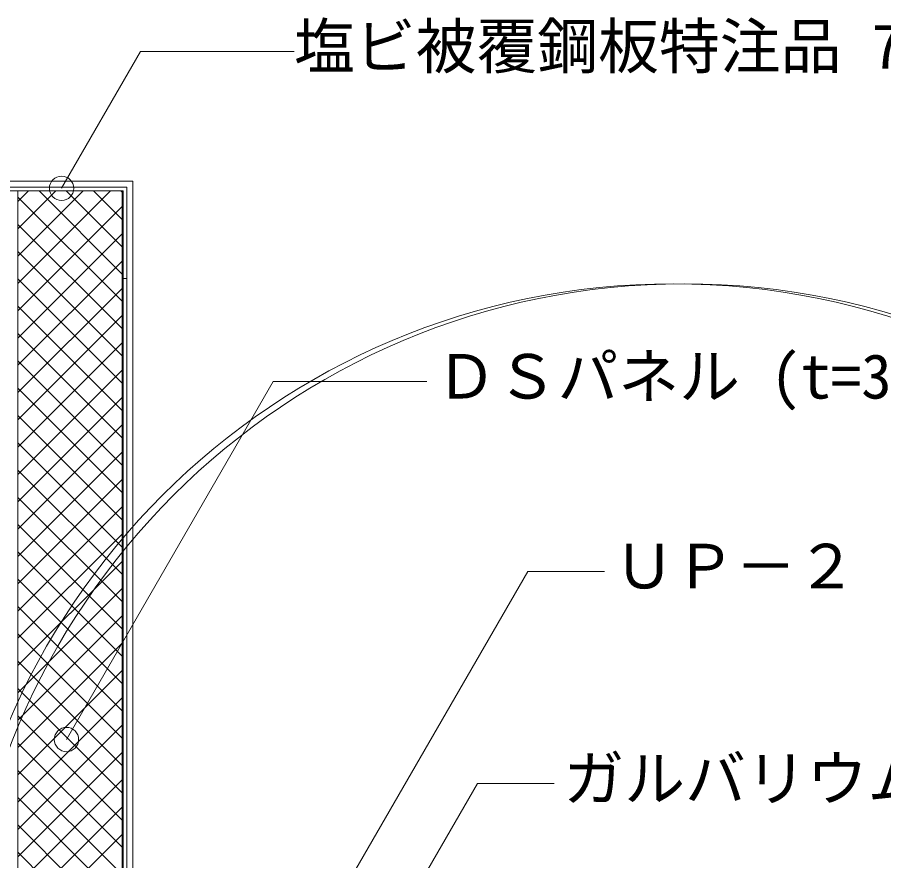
# Model space of a CAD drawing. Units: millimetres, scale not verified. Extents: x -1380 to 1380, y -955 to 955.
# Drawn here: x -549.7 to -264.9, y -5 to 272.4 of the extents above; entities that cross this region are included whole.
import ezdxf
from ezdxf.enums import TextEntityAlignment as Align

# ---------------------------------------------------------------- set-up
doc = ezdxf.new("R2010")
doc.units = ezdxf.units.MM
doc.header["$LTSCALE"] = 3
for name, color, linetype, lineweight in [('0-1_BOUSUI', 1, 'Continuous', 18), ('0-2_MOJI', 7, 'Continuous', 18), ('0-3_HATCH', 9, 'Continuous', 18), ('0-4_KANAMONO', 5, 'Continuous', 18), ('0-7_dannnetu', 6, 'Continuous', 18), ('1-2_L-1a', 3, 'Continuous', 18)]:
    doc.layers.add(name, color=color, linetype=linetype, lineweight=lineweight)
doc.styles.add('ＭＳ ゴシック', font='')
doc.styles.get('ＭＳ ゴシック').set_extended_font_data('MS Gothic')

msp = doc.modelspace()

# ---------------------------------------------------------------- linework, layer by layer
at = {"layer": '0-1_BOUSUI'}
for points in [[(-684.885, 220.408), (-639.452, 220.408), (-637.72, 221.408), (-637.085, 221.408), (-629.885, 221.408), (-622.685, 221.408), (-622.049, 221.408), (-620.317, 220.408), (-586, 220.408), (-563.6, 218.51), (-511.685, 218.51), (-511.685, 86.51), (-511.685, -110.967), (-510.259, -118.18), (-502.574, -161.765), (-501.404, -163.792), (-499.206, -164.592), (-454.746, -164.592), (-440, -167.69), (-319.96, -167.69), (-318.92, -167.09), (-241.813, -167.09)], [(-684.885, 220.408), (-684.885, 218.408), (-638.917, 218.408), (-637.185, 219.408), (-637.085, 219.408), (-629.885, 219.408), (-622.685, 219.408), (-622.585, 219.408), (-620.852, 218.408), (-586.085, 218.408), (-563.685, 216.51), (-513.685, 216.51), (-513.685, 86.51), (-513.685, -111.163), (-512.226, -118.547), (-504.483, -162.46), (-502.772, -165.422), (-499.558, -166.592), (-454.954, -166.592), (-440.208, -169.69), (-319.424, -169.69), (-318.385, -169.09), (-312.417, -169.09), (-241.818, -169.09)]]:
    msp.add_lwpolyline(points, dxfattribs=at)
at = {"layer": '0-2_MOJI'}
for points in [[(-458.748, 261.163), (-509.186, 261.163), (-535.171, 216.156)], [(-415.128, 152.592), (-465.566, 152.592), (-533.553, 34.836)], [(-356.621, 90.155), (-381.84, 90.155), (-510.845, -133.288)], [(-373.185, 20.348), (-398.404, 20.348), (-527.409, -203.096)]]:
    msp.add_lwpolyline(points, dxfattribs=at)
for centre in [(-535.171, 216.156), (-533.553, 34.836)]:
    msp.add_circle(centre, 4, dxfattribs=at)
at = {"layer": '0-3_HATCH'}
for p, q in [((-549.535, 211.809), (-546.034, 215.31)), ((-549.535, 202.829), (-537.054, 215.31)), ((-549.535, 193.849), (-528.073, 215.31)), ((-549.535, 184.868), (-519.093, 215.31)), ((-515.235, 187.962), (-542.582, 215.31)), ((-515.235, 196.943), (-533.602, 215.31)), ((-515.235, 205.923), (-524.621, 215.31)), ((-515.235, 214.903), (-515.641, 215.31)), ((-515.235, 178.982), (-549.535, 213.282)), ((-549.535, 175.888), (-515.235, 210.188)), ((-515.235, 170.002), (-549.535, 204.302)), ((-549.535, 166.908), (-515.235, 201.208)), ((-515.235, 161.022), (-549.535, 195.322)), ((-549.535, 157.928), (-515.235, 192.228)), ((-515.235, 152.041), (-549.535, 186.341)), ((-549.535, 148.947), (-515.235, 183.247)), ((-515.235, 143.061), (-549.535, 177.361)), ((-549.535, 139.967), (-515.235, 174.267)), ((-515.235, 134.081), (-549.535, 168.381)), ((-549.535, 130.987), (-515.235, 165.287)), ((-515.235, 125.101), (-549.535, 159.401)), ((-549.535, 122.007), (-515.235, 156.307)), ((-515.235, 116.12), (-549.535, 150.42)), ((-549.535, 113.026), (-515.235, 147.326)), ((-515.235, 107.14), (-549.535, 141.44)), ((-549.535, 104.046), (-515.235, 138.346)), ((-515.235, 98.16), (-549.535, 132.46)), ((-549.535, 95.066), (-515.235, 129.366)), ((-515.235, 89.179), (-549.535, 123.479)), ((-549.535, 86.085), (-515.235, 120.385)), ((-515.235, 80.199), (-549.535, 114.499)), ((-549.535, 77.105), (-515.235, 111.405)), ((-515.235, 71.219), (-549.535, 105.519)), ((-549.535, 68.125), (-515.235, 102.425)), ((-515.235, 62.239), (-549.535, 96.539)), ((-549.535, 59.145), (-515.235, 93.445)), ((-515.235, 53.258), (-549.535, 87.558)), ((-549.535, 50.164), (-515.235, 84.464)), ((-515.235, 44.278), (-549.535, 78.578)), ((-549.535, 41.184), (-515.235, 75.484)), ((-515.235, 35.298), (-549.535, 69.598)), ((-549.535, 32.204), (-515.235, 66.504)), ((-515.235, 26.318), (-549.535, 60.618)), ((-549.535, 23.224), (-515.235, 57.524)), ((-515.235, 17.337), (-549.535, 51.637)), ((-549.535, 14.243), (-515.235, 48.543)), ((-515.235, 8.357), (-549.535, 42.657)), ((-549.535, 5.263), (-515.235, 39.563)), ((-515.235, -0.623), (-549.535, 33.677)), ((-549.535, -3.717), (-515.235, 30.583)), ((-515.235, -9.603), (-549.535, 24.697)), ((-549.535, -12.697), (-515.235, 21.603)), ((-515.235, -18.584), (-549.535, 15.716)), ((-549.535, -21.678), (-515.235, 12.622)), ((-515.235, -27.564), (-549.535, 6.736)), ((-549.535, -30.658), (-515.235, 3.642)), ((-515.235, -36.544), (-549.535, -2.244))]:
    msp.add_line(p, q, dxfattribs=at)
at = {"layer": '0-4_KANAMONO'}
msp.add_lwpolyline([(-514.885, 186.51), (-514.885, 215.31), (-563.685, 215.31), (-563.685, 216.51), (-513.685, 216.51), (-513.685, 186.51)], close=True, dxfattribs=at)
at = {"layer": '0-7_dannnetu'}
for p, q in [((-549.885, 215.31), (-514.885, 215.31)), ((-549.535, -4.69), (-549.535, 215.31)), ((-515.235, -69.69), (-515.235, 215.31)), ((-514.885, -69.69), (-514.885, 215.31)), ((-549.535, -104.69), (-549.535, 180.31)), ((-515.235, -169.69), (-515.235, 180.31)), ((-514.885, -169.69), (-514.885, 180.31))]:
    msp.add_line(p, q, dxfattribs=at)
at = {"layer": '1-2_L-1a'}
for centre in [(-334.098, -52.67), (-330.456, -52.67)]:
    msp.add_circle(centre, 237.422, dxfattribs=at)

# ---------------------------------------------------------------- texts
at = {"layer": '0-2_MOJI', "style": 'ＭＳ ゴシック'}
for s, p in [('塩ビ被覆鋼板特注品 70×15', (-458.748, 251.163)), ('ＤＳパネル (t=35)', (-412.128, 142.592)), ('ＵＰ－２', (-353.621, 80.155)), ('ガルバリウム鋼板素地(t=0.5)', (-370.185, 10.348))]:
    msp.add_text(s, height=14.66, dxfattribs=at).set_placement(p, align=Align.BOTTOM_LEFT)

doc.saveas('drawing.dxf')
